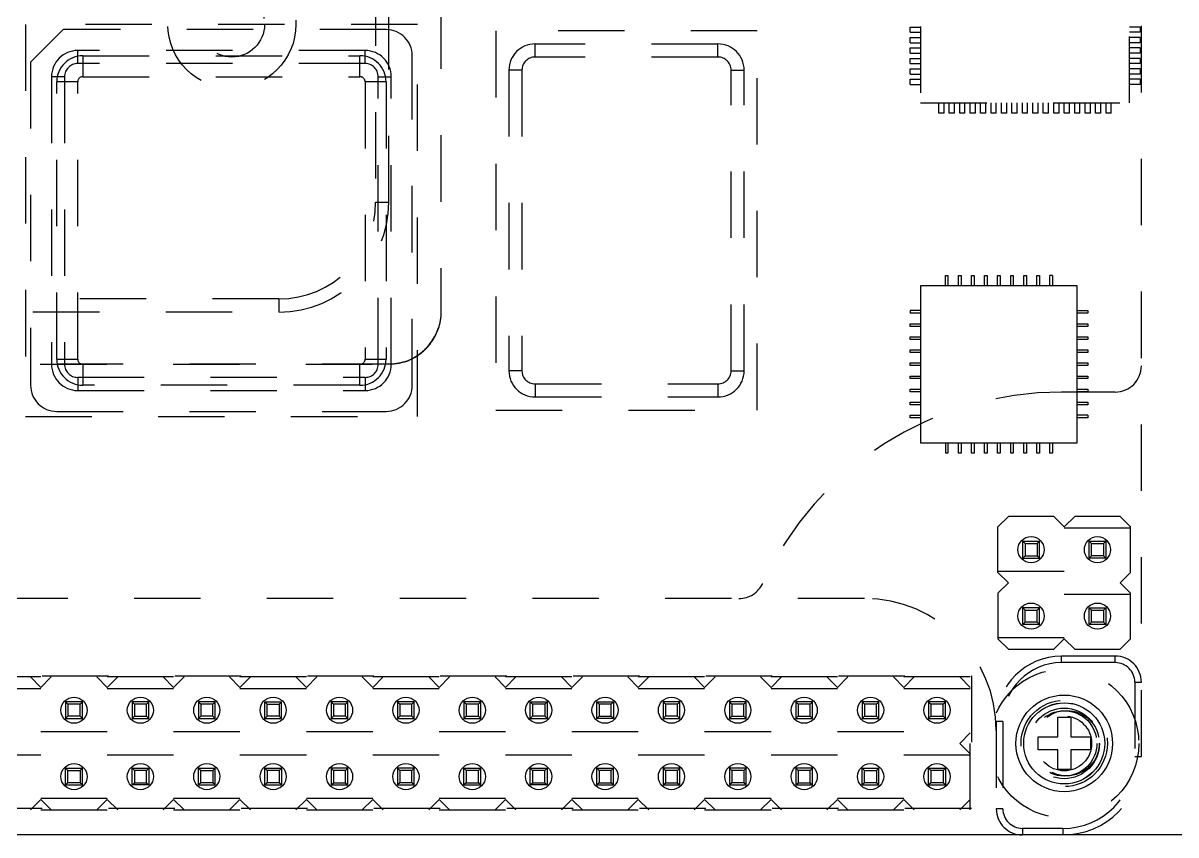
# Model space of a CAD drawing. Header units: inches. Extents: x 0 to 8.3, y 0 to 11.7.
# Drawn here: x 3.633 to 5.369, y 2.571 to 3.794 of the extents above; entities that cross this region are included whole.
import ezdxf

# ---------------------------------------------------------------- set-up
doc = ezdxf.new("R2010")
doc.units = ezdxf.units.IN
doc.header["$LTSCALE"] = 0.762205
doc.header["$MEASUREMENT"] = 0
doc.linetypes.add('HIDDEN', pattern=[0.2, 0.1, -0.1])
doc.layers.get('0').update_dxf_attribs({"linetype": 'CONTINUOUS'})
for name, color, linetype in [('02___PRT_ALL_AXES', 7, 'CONTINUOUS'), ('03___PRT_ALL_CURVES', 7, 'CONTINUOUS'), ('03__ASM_ALL_CURVES', 7, 'CONTINUOUS'), ('DEFAULT_2', 8, 'HIDDEN')]:
    doc.layers.add(name, color=color, linetype=linetype)

msp = doc.modelspace()

# ---------------------------------------------------------------- linework, layer by layer
at = {"color": 6, "linetype": 'CONTINUOUS'}
for p, q in [((5.0221, 3.4138), (5.026, 3.4138)), ((5.0221, 3.3981), (5.0221, 3.4138)), ((5.026, 3.4138), (5.026, 3.3981)), ((5.0418, 3.4138), (5.0457, 3.4138)), ((5.0418, 3.3981), (5.0418, 3.4138)), ((5.0457, 3.4138), (5.0457, 3.3981)), ((5.0615, 3.4138), (5.0654, 3.4138)), ((5.0615, 3.3981), (5.0615, 3.4138)), ((5.0654, 3.4138), (5.0654, 3.3981)), ((5.0812, 3.4138), (5.0851, 3.4138)), ((5.0812, 3.3981), (5.0812, 3.4138)), ((5.0851, 3.4138), (5.0851, 3.3981)), ((5.1008, 3.4138), (5.1048, 3.4138)), ((5.1008, 3.3981), (5.1008, 3.4138)), ((5.1048, 3.4138), (5.1048, 3.3981)), ((5.1205, 3.4138), (5.1245, 3.4138)), ((5.1205, 3.3981), (5.1205, 3.4138)), ((5.1245, 3.4138), (5.1245, 3.3981)), ((5.1402, 3.4138), (5.1441, 3.4138)), ((5.1402, 3.3981), (5.1402, 3.4138)), ((5.1441, 3.4138), (5.1441, 3.3981)), ((5.1599, 3.4138), (5.1638, 3.4138)), ((5.1599, 3.3981), (5.1599, 3.4138)), ((5.1638, 3.4138), (5.1638, 3.3981)), ((5.1835, 3.4138), (5.1796, 3.4138)), ((5.1796, 3.3981), (5.1796, 3.4138)), ((5.1835, 3.4138), (5.1835, 3.3981)), ((5.2209, 3.3981), (4.9847, 3.3981)), ((4.9847, 3.3981), (4.9847, 3.1618)), ((5.2209, 3.1618), (5.2209, 3.3981)), ((4.9847, 3.3607), (4.969, 3.3607)), ((4.969, 3.3607), (4.969, 3.3567)), ((4.9847, 3.3567), (4.969, 3.3567)), ((5.2209, 3.3607), (5.2367, 3.3607)), ((5.2367, 3.3567), (5.2209, 3.3567)), ((5.2367, 3.3607), (5.2367, 3.3567)), ((4.969, 3.341), (4.9847, 3.341)), ((4.969, 3.337), (4.969, 3.341)), ((4.9847, 3.337), (4.969, 3.337)), ((5.2209, 3.341), (5.2367, 3.341)), ((5.2367, 3.337), (5.2209, 3.337)), ((5.2367, 3.341), (5.2367, 3.337)), ((4.969, 3.3213), (4.9847, 3.3213)), ((4.969, 3.3173), (4.969, 3.3213)), ((4.9847, 3.3173), (4.969, 3.3173)), ((5.2209, 3.3213), (5.2367, 3.3213)), ((5.2367, 3.3173), (5.2209, 3.3173)), ((5.2367, 3.3213), (5.2367, 3.3173)), ((4.969, 3.3016), (4.9847, 3.3016)), ((4.969, 3.2977), (4.969, 3.3016)), ((5.2209, 3.3016), (5.2367, 3.3016)), ((5.2367, 3.3016), (5.2367, 3.2977)), ((4.9847, 3.2977), (4.969, 3.2977)), ((5.2367, 3.2977), (5.2209, 3.2977)), ((4.969, 3.2819), (4.9847, 3.2819)), ((4.969, 3.278), (4.969, 3.2819)), ((4.9847, 3.278), (4.969, 3.278)), ((5.2209, 3.2819), (5.2367, 3.2819)), ((5.2367, 3.278), (5.2209, 3.278)), ((5.2367, 3.2819), (5.2367, 3.278)), ((4.969, 3.2622), (4.9847, 3.2622)), ((4.969, 3.2583), (4.969, 3.2622)), ((4.9847, 3.2583), (4.969, 3.2583)), ((5.2209, 3.2622), (5.2367, 3.2622)), ((5.2367, 3.2583), (5.2209, 3.2583)), ((5.2367, 3.2622), (5.2367, 3.2583)), ((4.969, 3.2425), (4.9847, 3.2425)), ((4.969, 3.2386), (4.969, 3.2425)), ((4.9847, 3.2386), (4.969, 3.2386)), ((5.2209, 3.2425), (5.2367, 3.2425)), ((5.2367, 3.2386), (5.2209, 3.2386)), ((5.2367, 3.2425), (5.2367, 3.2386)), ((4.969, 3.2229), (4.9847, 3.2229)), ((4.969, 3.2189), (4.969, 3.2229)), ((4.9847, 3.2189), (4.969, 3.2189)), ((5.2209, 3.2229), (5.2367, 3.2229)), ((5.2367, 3.2189), (5.2209, 3.2189)), ((5.2367, 3.2229), (5.2367, 3.2189)), ((4.969, 3.2032), (4.9847, 3.2032)), ((4.969, 3.1992), (4.969, 3.2032)), ((4.9847, 3.1992), (4.969, 3.1992)), ((5.2367, 3.2032), (5.2209, 3.2032)), ((5.2367, 3.1992), (5.2209, 3.1992)), ((5.2367, 3.2032), (5.2367, 3.1992)), ((4.9847, 3.1618), (5.2209, 3.1618)), ((5.0221, 3.1618), (5.0221, 3.1461)), ((5.026, 3.1618), (5.026, 3.1461)), ((5.0418, 3.1461), (5.0418, 3.1618)), ((5.0457, 3.1618), (5.0457, 3.1461)), ((5.0615, 3.1461), (5.0615, 3.1618)), ((5.0654, 3.1618), (5.0654, 3.1461)), ((5.0812, 3.1461), (5.0812, 3.1618)), ((5.0851, 3.1618), (5.0851, 3.1461)), ((5.1008, 3.1461), (5.1008, 3.1618)), ((5.1048, 3.1618), (5.1048, 3.1461)), ((5.1205, 3.1461), (5.1205, 3.1618)), ((5.1245, 3.1618), (5.1245, 3.1461)), ((5.1402, 3.1461), (5.1402, 3.1618)), ((5.1441, 3.1618), (5.1441, 3.1461)), ((5.1599, 3.1461), (5.1599, 3.1618)), ((5.1638, 3.1618), (5.1638, 3.1461)), ((5.1796, 3.1461), (5.1796, 3.1618)), ((5.1835, 3.1618), (5.1835, 3.1461)), ((5.026, 3.1461), (5.0221, 3.1461)), ((5.0457, 3.1461), (5.0418, 3.1461)), ((5.0654, 3.1461), (5.0615, 3.1461)), ((5.0851, 3.1461), (5.0812, 3.1461)), ((5.1048, 3.1461), (5.1008, 3.1461)), ((5.1245, 3.1461), (5.1205, 3.1461)), ((5.1441, 3.1461), (5.1402, 3.1461)), ((5.1638, 3.1461), (5.1599, 3.1461)), ((5.1835, 3.1461), (5.1796, 3.1461))]:
    msp.add_line(p, q, dxfattribs=at)
at = {"color": 7, "linetype": 'CONTINUOUS'}
for p, q in [((5.1386, 3.0134), (5.1638, 3.0134)), ((5.1386, 3.0134), (5.1421, 3.0099)), ((5.1386, 2.9882), (5.1386, 3.0134)), ((5.1421, 3.0099), (5.1604, 3.0099)), ((5.1421, 3.0099), (5.1421, 2.9917)), ((5.1638, 3.0134), (5.1604, 3.0099)), ((5.1604, 3.0099), (5.1604, 2.9917)), ((5.1638, 2.9882), (5.1638, 3.0134)), ((5.2386, 3.0134), (5.2638, 3.0134)), ((5.2421, 3.0099), (5.2386, 3.0134)), ((5.2386, 2.9882), (5.2386, 3.0134)), ((5.2421, 3.0099), (5.2604, 3.0099)), ((5.2421, 2.9917), (5.2421, 3.0099)), ((5.2604, 3.0099), (5.2638, 3.0134)), ((5.2604, 3.0099), (5.2604, 2.9917)), ((5.2638, 3.0134), (5.2638, 2.9882)), ((5.1421, 2.9917), (5.1386, 2.9882)), ((5.1386, 2.9882), (5.1638, 2.9882)), ((5.1421, 2.9917), (5.1604, 2.9917)), ((5.1604, 2.9917), (5.1638, 2.9882)), ((5.2386, 2.9882), (5.2421, 2.9917)), ((5.2638, 2.9882), (5.2386, 2.9882)), ((5.2604, 2.9917), (5.2421, 2.9917)), ((5.2604, 2.9917), (5.2638, 2.9882)), ((5.1638, 2.9134), (5.1386, 2.9134)), ((5.1421, 2.9099), (5.1386, 2.9134)), ((5.1386, 2.8882), (5.1386, 2.9134)), ((5.1421, 2.9099), (5.1604, 2.9099)), ((5.1421, 2.8917), (5.1421, 2.9099)), ((5.1604, 2.9099), (5.1638, 2.9134)), ((5.1604, 2.8917), (5.1604, 2.9099)), ((5.1638, 2.8882), (5.1638, 2.9134)), ((5.2386, 2.9134), (5.2638, 2.9134)), ((5.2421, 2.9099), (5.2386, 2.9134)), ((5.2386, 2.8882), (5.2386, 2.9134)), ((5.2421, 2.9099), (5.2604, 2.9099)), ((5.2421, 2.8917), (5.2421, 2.9099)), ((5.2604, 2.9099), (5.2638, 2.9134)), ((5.2604, 2.9099), (5.2604, 2.8917)), ((5.2638, 2.9134), (5.2638, 2.8882)), ((5.1386, 2.8882), (5.1421, 2.8917)), ((5.1638, 2.8882), (5.1386, 2.8882)), ((5.1604, 2.8917), (5.1421, 2.8917)), ((5.1638, 2.8882), (5.1604, 2.8917)), ((5.2386, 2.8882), (5.2421, 2.8917)), ((5.2638, 2.8882), (5.2386, 2.8882)), ((5.2604, 2.8917), (5.2421, 2.8917)), ((5.2604, 2.8917), (5.2638, 2.8882)), ((3.7221, 2.7717), (3.6969, 2.7717)), ((3.7004, 2.7682), (3.6969, 2.7717)), ((3.6969, 2.7717), (3.6969, 2.7465)), ((3.7186, 2.7682), (3.7004, 2.7682)), ((3.7004, 2.7682), (3.7004, 2.7499)), ((3.7186, 2.7682), (3.7221, 2.7717)), ((3.7186, 2.7499), (3.7186, 2.7682)), ((3.7221, 2.7465), (3.7221, 2.7717)), ((3.8221, 2.7717), (3.7969, 2.7717)), ((3.8004, 2.7682), (3.7969, 2.7717)), ((3.7969, 2.7717), (3.7969, 2.7465)), ((3.8186, 2.7682), (3.8004, 2.7682)), ((3.8004, 2.7682), (3.8004, 2.7499)), ((3.8186, 2.7682), (3.8221, 2.7717)), ((3.8186, 2.7499), (3.8186, 2.7682)), ((3.8221, 2.7465), (3.8221, 2.7717)), ((3.9221, 2.7717), (3.8969, 2.7717)), ((3.9004, 2.7682), (3.8969, 2.7717)), ((3.8969, 2.7717), (3.8969, 2.7465)), ((3.9186, 2.7682), (3.9004, 2.7682)), ((3.9004, 2.7682), (3.9004, 2.7499)), ((3.9186, 2.7682), (3.9221, 2.7717)), ((3.9186, 2.7499), (3.9186, 2.7682)), ((3.9221, 2.7465), (3.9221, 2.7717)), ((3.9969, 2.7717), (4.0221, 2.7717)), ((3.9969, 2.7717), (4.0004, 2.7682)), ((3.9969, 2.7465), (3.9969, 2.7717)), ((4.0004, 2.7682), (4.0186, 2.7682)), ((4.0004, 2.7499), (4.0004, 2.7682)), ((4.0221, 2.7717), (4.0186, 2.7682)), ((4.0186, 2.7682), (4.0186, 2.7499)), ((4.0221, 2.7465), (4.0221, 2.7717)), ((4.1221, 2.7717), (4.0969, 2.7717)), ((4.1004, 2.7682), (4.0969, 2.7717)), ((4.0969, 2.7717), (4.0969, 2.7465)), ((4.1186, 2.7682), (4.1004, 2.7682)), ((4.1004, 2.7682), (4.1004, 2.7499)), ((4.1186, 2.7682), (4.1221, 2.7717)), ((4.1186, 2.7499), (4.1186, 2.7682)), ((4.1221, 2.7465), (4.1221, 2.7717)), ((4.2221, 2.7717), (4.1969, 2.7717)), ((4.2004, 2.7682), (4.1969, 2.7717)), ((4.1969, 2.7717), (4.1969, 2.7465)), ((4.2186, 2.7682), (4.2004, 2.7682)), ((4.2004, 2.7682), (4.2004, 2.7499)), ((4.2186, 2.7682), (4.2221, 2.7717)), ((4.2186, 2.7499), (4.2186, 2.7682)), ((4.2221, 2.7465), (4.2221, 2.7717)), ((4.3221, 2.7717), (4.2969, 2.7717)), ((4.3004, 2.7682), (4.2969, 2.7717)), ((4.2969, 2.7717), (4.2969, 2.7465)), ((4.3186, 2.7682), (4.3004, 2.7682)), ((4.3004, 2.7682), (4.3004, 2.7499)), ((4.3186, 2.7682), (4.3221, 2.7717)), ((4.3186, 2.7499), (4.3186, 2.7682)), ((4.3221, 2.7465), (4.3221, 2.7717)), ((4.3969, 2.7717), (4.4221, 2.7717)), ((4.4004, 2.7682), (4.3969, 2.7717)), ((4.3969, 2.7465), (4.3969, 2.7717)), ((4.4186, 2.7682), (4.4004, 2.7682)), ((4.4004, 2.7682), (4.4004, 2.7499)), ((4.4221, 2.7717), (4.4186, 2.7682)), ((4.4186, 2.7682), (4.4186, 2.7499)), ((4.4221, 2.7717), (4.4221, 2.7465)), ((4.4969, 2.7717), (4.5221, 2.7717)), ((4.5004, 2.7682), (4.4969, 2.7717)), ((4.4969, 2.7465), (4.4969, 2.7717)), ((4.5186, 2.7682), (4.5004, 2.7682)), ((4.5004, 2.7682), (4.5004, 2.7499)), ((4.5186, 2.7682), (4.5221, 2.7717)), ((4.5186, 2.7499), (4.5186, 2.7682)), ((4.5221, 2.7717), (4.5221, 2.7465)), ((4.6221, 2.7717), (4.5969, 2.7717)), ((4.6004, 2.7682), (4.5969, 2.7717)), ((4.5969, 2.7717), (4.5969, 2.7465)), ((4.6186, 2.7682), (4.6004, 2.7682)), ((4.6004, 2.7682), (4.6004, 2.7499)), ((4.6186, 2.7682), (4.6221, 2.7717)), ((4.6186, 2.7499), (4.6186, 2.7682)), ((4.6221, 2.7465), (4.6221, 2.7717)), ((4.7221, 2.7717), (4.6969, 2.7717)), ((4.6969, 2.7717), (4.7004, 2.7682)), ((4.6969, 2.7717), (4.6969, 2.7465)), ((4.7186, 2.7682), (4.7004, 2.7682)), ((4.7004, 2.7682), (4.7004, 2.7499)), ((4.7221, 2.7717), (4.7186, 2.7682)), ((4.7186, 2.7499), (4.7186, 2.7682)), ((4.7221, 2.7465), (4.7221, 2.7717)), ((4.8221, 2.7717), (4.7969, 2.7717)), ((4.7969, 2.7717), (4.8004, 2.7682)), ((4.7969, 2.7717), (4.7969, 2.7465)), ((4.8186, 2.7682), (4.8004, 2.7682)), ((4.8004, 2.7682), (4.8004, 2.7499)), ((4.8221, 2.7717), (4.8186, 2.7682)), ((4.8186, 2.7499), (4.8186, 2.7682)), ((4.8221, 2.7465), (4.8221, 2.7717)), ((4.9221, 2.7717), (4.8969, 2.7717)), ((4.9004, 2.7682), (4.8969, 2.7717)), ((4.8969, 2.7717), (4.8969, 2.7465)), ((4.9186, 2.7682), (4.9004, 2.7682)), ((4.9004, 2.7682), (4.9004, 2.7499)), ((4.9186, 2.7682), (4.9221, 2.7717)), ((4.9186, 2.7499), (4.9186, 2.7682)), ((4.9221, 2.7465), (4.9221, 2.7717)), ((5.0221, 2.7717), (4.9969, 2.7717)), ((5.0004, 2.7682), (4.9969, 2.7717)), ((4.9969, 2.7717), (4.9969, 2.7465)), ((5.0186, 2.7682), (5.0004, 2.7682)), ((5.0004, 2.7682), (5.0004, 2.7499)), ((5.0186, 2.7682), (5.0221, 2.7717)), ((5.0186, 2.7499), (5.0186, 2.7682)), ((5.0221, 2.7465), (5.0221, 2.7717)), ((3.7004, 2.7499), (3.6969, 2.7465)), ((3.6969, 2.7465), (3.7221, 2.7465)), ((3.7186, 2.7499), (3.7004, 2.7499)), ((3.7221, 2.7465), (3.7186, 2.7499)), ((3.7969, 2.7465), (3.8004, 2.7499)), ((3.7969, 2.7465), (3.8221, 2.7465)), ((3.8004, 2.7499), (3.8186, 2.7499)), ((3.8186, 2.7499), (3.8221, 2.7465)), ((3.9004, 2.7499), (3.8969, 2.7465)), ((3.8969, 2.7465), (3.9221, 2.7465)), ((3.9186, 2.7499), (3.9004, 2.7499)), ((3.9221, 2.7465), (3.9186, 2.7499)), ((4.0004, 2.7499), (3.9969, 2.7465)), ((3.9969, 2.7465), (4.0221, 2.7465)), ((4.0186, 2.7499), (4.0004, 2.7499)), ((4.0221, 2.7465), (4.0186, 2.7499)), ((4.1004, 2.7499), (4.0969, 2.7465)), ((4.0969, 2.7465), (4.1221, 2.7465)), ((4.1186, 2.7499), (4.1004, 2.7499)), ((4.1221, 2.7465), (4.1186, 2.7499)), ((4.2004, 2.7499), (4.1969, 2.7465)), ((4.1969, 2.7465), (4.2221, 2.7465)), ((4.2186, 2.7499), (4.2004, 2.7499)), ((4.2221, 2.7465), (4.2186, 2.7499)), ((4.2969, 2.7465), (4.3004, 2.7499)), ((4.2969, 2.7465), (4.3221, 2.7465)), ((4.3004, 2.7499), (4.3186, 2.7499)), ((4.3186, 2.7499), (4.3221, 2.7465)), ((4.4004, 2.7499), (4.3969, 2.7465)), ((4.3969, 2.7465), (4.4221, 2.7465)), ((4.4186, 2.7499), (4.4004, 2.7499)), ((4.4221, 2.7465), (4.4186, 2.7499)), ((4.4969, 2.7465), (4.5004, 2.7499)), ((4.5221, 2.7465), (4.4969, 2.7465)), ((4.5004, 2.7499), (4.5186, 2.7499)), ((4.5186, 2.7499), (4.5221, 2.7465)), ((4.6004, 2.7499), (4.5969, 2.7465)), ((4.5969, 2.7465), (4.6221, 2.7465)), ((4.6186, 2.7499), (4.6004, 2.7499)), ((4.6221, 2.7465), (4.6186, 2.7499)), ((4.7004, 2.7499), (4.6969, 2.7465)), ((4.6969, 2.7465), (4.7221, 2.7465)), ((4.7004, 2.7499), (4.7186, 2.7499)), ((4.7221, 2.7465), (4.7186, 2.7499)), ((4.8004, 2.7499), (4.7969, 2.7465)), ((4.7969, 2.7465), (4.8221, 2.7465)), ((4.8004, 2.7499), (4.8186, 2.7499)), ((4.8221, 2.7465), (4.8186, 2.7499)), ((4.8969, 2.7465), (4.9004, 2.7499)), ((4.8969, 2.7465), (4.9221, 2.7465)), ((4.9004, 2.7499), (4.9186, 2.7499)), ((4.9186, 2.7499), (4.9221, 2.7465)), ((4.9969, 2.7465), (5.0004, 2.7499)), ((4.9969, 2.7465), (5.0221, 2.7465)), ((5.0004, 2.7499), (5.0186, 2.7499)), ((5.0186, 2.7499), (5.0221, 2.7465)), ((5.1914, 2.7484), (5.2111, 2.7484)), ((5.1914, 2.7189), (5.1914, 2.7484)), ((5.2111, 2.7484), (5.2111, 2.7189)), ((5.1619, 2.7189), (5.1914, 2.7189)), ((5.1619, 2.6992), (5.1619, 2.7189)), ((5.2111, 2.7189), (5.2406, 2.7189)), ((5.2406, 2.7189), (5.2406, 2.6992)), ((5.1914, 2.6992), (5.1619, 2.6992)), ((5.1914, 2.6697), (5.1914, 2.6992)), ((5.2406, 2.6992), (5.2111, 2.6992)), ((5.2111, 2.6992), (5.2111, 2.6697)), ((3.6969, 2.6717), (3.7221, 2.6717)), ((3.6969, 2.6717), (3.7004, 2.6682)), ((3.6969, 2.6465), (3.6969, 2.6717)), ((3.7004, 2.6682), (3.7186, 2.6682)), ((3.7004, 2.6499), (3.7004, 2.6682)), ((3.7221, 2.6717), (3.7186, 2.6682)), ((3.7186, 2.6682), (3.7186, 2.6499)), ((3.7221, 2.6465), (3.7221, 2.6717)), ((3.7969, 2.6717), (3.8221, 2.6717)), ((3.8004, 2.6682), (3.7969, 2.6717)), ((3.7969, 2.6465), (3.7969, 2.6717)), ((3.8186, 2.6682), (3.8004, 2.6682)), ((3.8004, 2.6682), (3.8004, 2.6499)), ((3.8186, 2.6682), (3.8221, 2.6717)), ((3.8186, 2.6499), (3.8186, 2.6682)), ((3.8221, 2.6717), (3.8221, 2.6465)), ((3.8969, 2.6717), (3.9221, 2.6717)), ((3.8969, 2.6717), (3.9004, 2.6682)), ((3.8969, 2.6465), (3.8969, 2.6717)), ((3.9004, 2.6682), (3.9186, 2.6682)), ((3.9004, 2.6499), (3.9004, 2.6682)), ((3.9221, 2.6717), (3.9186, 2.6682)), ((3.9186, 2.6682), (3.9186, 2.6499)), ((3.9221, 2.6465), (3.9221, 2.6717)), ((3.9969, 2.6717), (4.0221, 2.6717)), ((4.0004, 2.6682), (3.9969, 2.6717)), ((3.9969, 2.6465), (3.9969, 2.6717)), ((4.0186, 2.6682), (4.0004, 2.6682)), ((4.0004, 2.6682), (4.0004, 2.6499)), ((4.0221, 2.6717), (4.0186, 2.6682)), ((4.0186, 2.6682), (4.0186, 2.6499)), ((4.0221, 2.6717), (4.0221, 2.6465)), ((4.1221, 2.6717), (4.0969, 2.6717)), ((4.1004, 2.6682), (4.0969, 2.6717)), ((4.0969, 2.6717), (4.0969, 2.6465)), ((4.1186, 2.6682), (4.1004, 2.6682)), ((4.1004, 2.6682), (4.1004, 2.6499)), ((4.1186, 2.6682), (4.1221, 2.6717)), ((4.1186, 2.6499), (4.1186, 2.6682)), ((4.1221, 2.6465), (4.1221, 2.6717)), ((4.2221, 2.6717), (4.1969, 2.6717)), ((4.2004, 2.6682), (4.1969, 2.6717)), ((4.1969, 2.6717), (4.1969, 2.6465)), ((4.2186, 2.6682), (4.2004, 2.6682)), ((4.2004, 2.6682), (4.2004, 2.6499)), ((4.2186, 2.6682), (4.2221, 2.6717)), ((4.2186, 2.6499), (4.2186, 2.6682)), ((4.2221, 2.6465), (4.2221, 2.6717)), ((4.2969, 2.6717), (4.3221, 2.6717)), ((4.2969, 2.6717), (4.3004, 2.6682)), ((4.2969, 2.6465), (4.2969, 2.6717)), ((4.3186, 2.6682), (4.3004, 2.6682)), ((4.3004, 2.6682), (4.3004, 2.6499)), ((4.3221, 2.6717), (4.3186, 2.6682)), ((4.3186, 2.6499), (4.3186, 2.6682)), ((4.3221, 2.6465), (4.3221, 2.6717)), ((4.3969, 2.6717), (4.4221, 2.6717)), ((4.4004, 2.6682), (4.3969, 2.6717)), ((4.3969, 2.6465), (4.3969, 2.6717)), ((4.4186, 2.6682), (4.4004, 2.6682)), ((4.4004, 2.6682), (4.4004, 2.6499)), ((4.4186, 2.6682), (4.4221, 2.6717)), ((4.4186, 2.6499), (4.4186, 2.6682)), ((4.4221, 2.6717), (4.4221, 2.6465)), ((4.4969, 2.6717), (4.5221, 2.6717)), ((4.4969, 2.6717), (4.5004, 2.6682)), ((4.4969, 2.6465), (4.4969, 2.6717)), ((4.5186, 2.6682), (4.5004, 2.6682)), ((4.5004, 2.6682), (4.5004, 2.6499)), ((4.5221, 2.6717), (4.5186, 2.6682)), ((4.5186, 2.6499), (4.5186, 2.6682)), ((4.5221, 2.6465), (4.5221, 2.6717)), ((4.6221, 2.6717), (4.5969, 2.6717)), ((4.6004, 2.6682), (4.5969, 2.6717)), ((4.5969, 2.6717), (4.5969, 2.6465)), ((4.6186, 2.6682), (4.6004, 2.6682)), ((4.6004, 2.6682), (4.6004, 2.6499)), ((4.6186, 2.6682), (4.6221, 2.6717)), ((4.6186, 2.6499), (4.6186, 2.6682)), ((4.6221, 2.6465), (4.6221, 2.6717)), ((4.7221, 2.6717), (4.6969, 2.6717)), ((4.7004, 2.6682), (4.6969, 2.6717)), ((4.6969, 2.6717), (4.6969, 2.6465)), ((4.7186, 2.6682), (4.7004, 2.6682)), ((4.7004, 2.6682), (4.7004, 2.6499)), ((4.7221, 2.6717), (4.7186, 2.6682)), ((4.7186, 2.6682), (4.7186, 2.6499)), ((4.7221, 2.6465), (4.7221, 2.6717)), ((4.8221, 2.6717), (4.7969, 2.6717)), ((4.8004, 2.6682), (4.7969, 2.6717)), ((4.7969, 2.6717), (4.7969, 2.6465)), ((4.8186, 2.6682), (4.8004, 2.6682)), ((4.8004, 2.6682), (4.8004, 2.6499)), ((4.8186, 2.6682), (4.8221, 2.6717)), ((4.8186, 2.6499), (4.8186, 2.6682)), ((4.8221, 2.6465), (4.8221, 2.6717)), ((4.8969, 2.6717), (4.9221, 2.6717)), ((4.8969, 2.6717), (4.9004, 2.6682)), ((4.8969, 2.6465), (4.8969, 2.6717)), ((4.9004, 2.6682), (4.9186, 2.6682)), ((4.9004, 2.6499), (4.9004, 2.6682)), ((4.9221, 2.6717), (4.9186, 2.6682)), ((4.9186, 2.6682), (4.9186, 2.6499)), ((4.9221, 2.6465), (4.9221, 2.6717)), ((4.9969, 2.6717), (5.0221, 2.6717)), ((5.0004, 2.6682), (4.9969, 2.6717)), ((4.9969, 2.6465), (4.9969, 2.6717)), ((5.0186, 2.6682), (5.0004, 2.6682)), ((5.0004, 2.6682), (5.0004, 2.6499)), ((5.0221, 2.6717), (5.0186, 2.6682)), ((5.0186, 2.6682), (5.0186, 2.6499)), ((5.0221, 2.6717), (5.0221, 2.6465)), ((5.2111, 2.6697), (5.1914, 2.6697)), ((3.7004, 2.6499), (3.6969, 2.6465)), ((3.6969, 2.6465), (3.7221, 2.6465)), ((3.7186, 2.6499), (3.7004, 2.6499)), ((3.7221, 2.6465), (3.7186, 2.6499)), ((3.7969, 2.6465), (3.8004, 2.6499)), ((3.8221, 2.6465), (3.7969, 2.6465)), ((3.8004, 2.6499), (3.8186, 2.6499)), ((3.8186, 2.6499), (3.8221, 2.6465)), ((3.9004, 2.6499), (3.8969, 2.6465)), ((3.8969, 2.6465), (3.9221, 2.6465)), ((3.9186, 2.6499), (3.9004, 2.6499)), ((3.9221, 2.6465), (3.9186, 2.6499)), ((4.0004, 2.6499), (3.9969, 2.6465)), ((3.9969, 2.6465), (4.0221, 2.6465)), ((4.0186, 2.6499), (4.0004, 2.6499)), ((4.0221, 2.6465), (4.0186, 2.6499)), ((4.0969, 2.6465), (4.1004, 2.6499)), ((4.0969, 2.6465), (4.1221, 2.6465)), ((4.1004, 2.6499), (4.1186, 2.6499)), ((4.1186, 2.6499), (4.1221, 2.6465)), ((4.2004, 2.6499), (4.1969, 2.6465)), ((4.1969, 2.6465), (4.2221, 2.6465)), ((4.2186, 2.6499), (4.2004, 2.6499)), ((4.2221, 2.6465), (4.2186, 2.6499)), ((4.3004, 2.6499), (4.2969, 2.6465)), ((4.2969, 2.6465), (4.3221, 2.6465)), ((4.3004, 2.6499), (4.3186, 2.6499)), ((4.3221, 2.6465), (4.3186, 2.6499)), ((4.3969, 2.6465), (4.4004, 2.6499)), ((4.4221, 2.6465), (4.3969, 2.6465)), ((4.4004, 2.6499), (4.4186, 2.6499)), ((4.4186, 2.6499), (4.4221, 2.6465)), ((4.5004, 2.6499), (4.4969, 2.6465)), ((4.4969, 2.6465), (4.5221, 2.6465)), ((4.5004, 2.6499), (4.5186, 2.6499)), ((4.5221, 2.6465), (4.5186, 2.6499)), ((4.5969, 2.6465), (4.6004, 2.6499)), ((4.5969, 2.6465), (4.6221, 2.6465)), ((4.6004, 2.6499), (4.6186, 2.6499)), ((4.6186, 2.6499), (4.6221, 2.6465)), ((4.7004, 2.6499), (4.6969, 2.6465)), ((4.6969, 2.6465), (4.7221, 2.6465)), ((4.7186, 2.6499), (4.7004, 2.6499)), ((4.7221, 2.6465), (4.7186, 2.6499)), ((4.7969, 2.6465), (4.8004, 2.6499)), ((4.7969, 2.6465), (4.8221, 2.6465)), ((4.8004, 2.6499), (4.8186, 2.6499)), ((4.8186, 2.6499), (4.8221, 2.6465)), ((4.9004, 2.6499), (4.8969, 2.6465)), ((4.8969, 2.6465), (4.9221, 2.6465)), ((4.9186, 2.6499), (4.9004, 2.6499)), ((4.9221, 2.6465), (4.9186, 2.6499)), ((5.0004, 2.6499), (4.9969, 2.6465)), ((4.9969, 2.6465), (5.0221, 2.6465)), ((5.0186, 2.6499), (5.0004, 2.6499)), ((5.0221, 2.6465), (5.0186, 2.6499)), ((6.0083, 2.5713), (2.8981, 2.5713))]:
    msp.add_line(p, q, dxfattribs=at)
for centre, radius in [((5.1512, 3.0008), 0.0197), ((5.2512, 3.0008), 0.0197), ((5.1512, 2.9008), 0.0197), ((5.2512, 2.9008), 0.0197), ((5.2012, 2.7091), 0.0728), ((3.7095, 2.7591), 0.0197), ((3.8095, 2.7591), 0.0197), ((3.9095, 2.7591), 0.0197), ((4.0095, 2.7591), 0.0197), ((4.1095, 2.7591), 0.0197), ((4.2095, 2.7591), 0.0197), ((4.3095, 2.7591), 0.0197), ((4.4095, 2.7591), 0.0197), ((4.5095, 2.7591), 0.0197), ((4.6095, 2.7591), 0.0197), ((4.7095, 2.7591), 0.0197), ((4.8095, 2.7591), 0.0197), ((4.9095, 2.7591), 0.0197), ((5.0095, 2.7591), 0.0197), ((5.2012, 2.7091), 0.0611), ((3.7095, 2.6591), 0.0197), ((3.8095, 2.6591), 0.0197), ((3.9095, 2.6591), 0.0197), ((4.0095, 2.6591), 0.0197), ((4.1095, 2.6591), 0.0197), ((4.2095, 2.6591), 0.0197), ((4.3095, 2.6591), 0.0197), ((4.4095, 2.6591), 0.0197), ((4.5095, 2.6591), 0.0197), ((4.6095, 2.6591), 0.0197), ((4.7095, 2.6591), 0.0197), ((4.8095, 2.6591), 0.0197), ((4.9095, 2.6591), 0.0197), ((5.0095, 2.6591), 0.0197)]:
    msp.add_circle(centre, radius, dxfattribs=at)
at = {"layer": '02___PRT_ALL_AXES', "color": 8, "linetype": 'HIDDEN'}
for centre, radius in [((3.9473, 3.7918), 0.0492), ((5.2012, 2.7091), 0.0531), ((5.2012, 2.7091), 0.0492)]:
    msp.add_circle(centre, radius, dxfattribs=at)
at = {"layer": '03___PRT_ALL_CURVES', "color": 8, "linetype": 'HIDDEN'}
for p, q in [((4.2623, 4.2248), (4.2623, 3.3587)), ((4.1835, 3.2799), (2.8587, 3.2799)), ((3.0613, 2.8109), (5.0613, 2.8109)), ((5.0613, 2.8109), (5.0613, 2.6109)), ((5.0613, 2.6109), (3.0613, 2.6109))]:
    msp.add_line(p, q, dxfattribs=at)
msp.add_circle((5.2048, 2.7094), 0.0492, dxfattribs=at)
for centre, radius, start, end in [((4.184, 3.3584), 0.0782, 323.9325, 342.0675), ((4.1831, 3.3591), 0.0793, 306.061, 323.939), ((4.1838, 3.3582), 0.0782, 287.9325, 306.0675)]:
    msp.add_arc(centre, radius, start, end, dxfattribs=at)
for points in [[(4.2623, 3.3587), (4.2622, 3.3505), (4.2609, 3.3422), (4.2584, 3.3344)], [(4.2079, 3.2838), (4.2, 3.2813), (4.1917, 3.28), (4.1835, 3.2799)]]:
    msp.add_open_spline(points, degree=3, dxfattribs=at)
at = {"layer": '03__ASM_ALL_CURVES', "color": 8, "linetype": 'HIDDEN'}
msp.add_line((6.0083, 2.5713), (2.8981, 2.5713), dxfattribs=at)
at = {"layer": 'DEFAULT_2', "color": 8, "linetype": 'HIDDEN'}
for p, q in [((5.3174, 2.6894), (5.3174, 4.6579)), ((4.2623, 4.2248), (4.2623, 3.3587)), ((4.1638, 4.0595), (4.1638, 3.524)), ((4.1835, 3.524), (4.1835, 4.0595)), ((4.9847, 3.9886), (4.9847, 3.6736)), ((5.2997, 3.6736), (5.2997, 3.9886)), ((4.2268, 3.7918), (3.6363, 3.7918)), ((3.6363, 3.7918), (3.6363, 3.2012)), ((4.2268, 3.2012), (4.2268, 3.7918)), ((4.969, 3.7878), (4.9847, 3.7878)), ((4.969, 3.7799), (4.969, 3.7878)), ((5.3154, 3.7878), (5.2997, 3.7878)), ((5.3154, 3.7878), (5.3154, 3.7799)), ((3.693, 3.7839), (3.6441, 3.735)), ((4.1796, 3.7839), (3.693, 3.7839)), ((4.7386, 3.7819), (4.3449, 3.7819)), ((4.3449, 3.7819), (4.3449, 3.211)), ((4.7386, 3.211), (4.7386, 3.7819)), ((4.969, 3.7799), (4.9847, 3.7799)), ((4.969, 3.7721), (4.9847, 3.7721)), ((4.969, 3.7642), (4.969, 3.7721)), ((5.3154, 3.7799), (5.2997, 3.7799)), ((5.3154, 3.7721), (5.2997, 3.7721)), ((5.3154, 3.7721), (5.3154, 3.7642)), ((4.1481, 3.7524), (3.715, 3.7524)), ((3.715, 3.7327), (3.715, 3.7524)), ((4.1481, 3.7327), (4.1481, 3.7524)), ((4.6796, 3.7622), (4.404, 3.7622)), ((4.404, 3.7425), (4.404, 3.7622)), ((4.6796, 3.7425), (4.6796, 3.7622)), ((4.969, 3.7642), (4.9847, 3.7642)), ((4.969, 3.7563), (4.9847, 3.7563)), ((4.969, 3.7484), (4.969, 3.7563)), ((5.3154, 3.7642), (5.2997, 3.7642)), ((5.3154, 3.7563), (5.2997, 3.7563)), ((5.3154, 3.7563), (5.3154, 3.7484)), ((3.6441, 3.735), (3.6441, 3.2484)), ((3.7229, 3.7445), (4.1402, 3.7445)), ((3.7229, 3.7445), (3.7229, 3.713)), ((4.1402, 3.713), (4.1402, 3.7445)), ((4.219, 3.2484), (4.219, 3.7445)), ((4.6796, 3.7425), (4.404, 3.7425)), ((4.969, 3.7484), (4.9847, 3.7484)), ((4.969, 3.7406), (4.9847, 3.7406)), ((4.969, 3.7327), (4.969, 3.7406)), ((5.3154, 3.7484), (5.2997, 3.7484)), ((5.3154, 3.7406), (5.2997, 3.7406)), ((5.3154, 3.7406), (5.3154, 3.7327)), ((4.1481, 3.7327), (3.715, 3.7327)), ((4.3843, 3.7229), (4.3646, 3.7229)), ((4.3646, 3.7229), (4.3646, 3.2701)), ((4.3843, 3.7229), (4.3843, 3.2701)), ((4.6993, 3.7229), (4.719, 3.7229)), ((4.6993, 3.2701), (4.6993, 3.7229)), ((4.719, 3.2701), (4.719, 3.7229)), ((4.969, 3.7327), (4.9847, 3.7327)), ((4.969, 3.7248), (4.9847, 3.7248)), ((4.969, 3.717), (4.969, 3.7248)), ((4.969, 3.717), (4.9847, 3.717)), ((5.3154, 3.7327), (5.2997, 3.7327)), ((5.3154, 3.7248), (5.2997, 3.7248)), ((5.3154, 3.717), (5.2997, 3.717)), ((5.3154, 3.7248), (5.3154, 3.717)), ((3.6953, 3.713), (3.6756, 3.713)), ((3.6756, 3.713), (3.6756, 3.2799)), ((3.715, 3.7051), (3.6835, 3.7051)), ((3.6835, 3.2878), (3.6835, 3.7051)), ((3.6953, 3.713), (3.6953, 3.2799)), ((3.715, 3.2878), (3.715, 3.7051)), ((3.7229, 3.713), (4.1402, 3.713)), ((4.1796, 3.7051), (4.1481, 3.7051)), ((4.1481, 3.7051), (4.1481, 3.2878)), ((4.1678, 3.713), (4.1875, 3.713)), ((4.1678, 3.2799), (4.1678, 3.713)), ((4.1796, 3.7051), (4.1796, 3.2878)), ((4.1875, 3.2799), (4.1875, 3.713)), ((4.969, 3.7091), (4.9847, 3.7091)), ((4.969, 3.7012), (4.969, 3.7091)), ((4.969, 3.7012), (4.9847, 3.7012)), ((5.3154, 3.7091), (5.2997, 3.7091)), ((5.3154, 3.7012), (5.2997, 3.7012)), ((5.3154, 3.7091), (5.3154, 3.7012)), ((4.9847, 3.6736), (5.2997, 3.6736)), ((5.0123, 3.6579), (5.0123, 3.6736)), ((5.0201, 3.6579), (5.0201, 3.6736)), ((5.028, 3.6579), (5.028, 3.6736)), ((5.0359, 3.6579), (5.0359, 3.6736)), ((5.0438, 3.6579), (5.0438, 3.6736)), ((5.0516, 3.6579), (5.0516, 3.6736)), ((5.0595, 3.6579), (5.0595, 3.6736)), ((5.0674, 3.6579), (5.0674, 3.6736)), ((5.0753, 3.6579), (5.0753, 3.6736)), ((5.0831, 3.6579), (5.0831, 3.6736)), ((5.091, 3.6579), (5.091, 3.6736)), ((5.0989, 3.6579), (5.0989, 3.6736)), ((5.1067, 3.6579), (5.1067, 3.6736)), ((5.1146, 3.6579), (5.1146, 3.6736)), ((5.1225, 3.6579), (5.1225, 3.6736)), ((5.1304, 3.6579), (5.1304, 3.6736)), ((5.1382, 3.6579), (5.1382, 3.6736)), ((5.1461, 3.6579), (5.1461, 3.6736)), ((5.154, 3.6579), (5.154, 3.6736)), ((5.1619, 3.6579), (5.1619, 3.6736)), ((5.1697, 3.6579), (5.1697, 3.6736)), ((5.1776, 3.6579), (5.1776, 3.6736)), ((5.1855, 3.6579), (5.1855, 3.6736)), ((5.1934, 3.6579), (5.1934, 3.6736)), ((5.2012, 3.6579), (5.2012, 3.6736)), ((5.2091, 3.6579), (5.2091, 3.6736)), ((5.217, 3.6579), (5.217, 3.6736)), ((5.2249, 3.6579), (5.2249, 3.6736)), ((5.2327, 3.6579), (5.2327, 3.6736)), ((5.2406, 3.6579), (5.2406, 3.6736)), ((5.2485, 3.6579), (5.2485, 3.6736)), ((5.2564, 3.6579), (5.2564, 3.6736)), ((5.2642, 3.6579), (5.2642, 3.6736)), ((5.2721, 3.6579), (5.2721, 3.6736)), ((5.0201, 3.6579), (5.0123, 3.6579)), ((5.0359, 3.6579), (5.028, 3.6579)), ((5.0516, 3.6579), (5.0438, 3.6579)), ((5.0674, 3.6579), (5.0595, 3.6579)), ((5.0831, 3.6579), (5.0753, 3.6579)), ((5.0989, 3.6579), (5.091, 3.6579)), ((5.1146, 3.6579), (5.1067, 3.6579)), ((5.1304, 3.6579), (5.1225, 3.6579)), ((5.1461, 3.6579), (5.1382, 3.6579)), ((5.1619, 3.6579), (5.154, 3.6579)), ((5.1776, 3.6579), (5.1697, 3.6579)), ((5.1934, 3.6579), (5.1855, 3.6579)), ((5.2091, 3.6579), (5.2012, 3.6579)), ((5.2249, 3.6579), (5.217, 3.6579)), ((5.2406, 3.6579), (5.2327, 3.6579)), ((5.2564, 3.6579), (5.2485, 3.6579)), ((5.2721, 3.6579), (5.2642, 3.6579)), ((4.1638, 3.524), (4.1835, 3.524)), ((4.0182, 3.3784), (3.2406, 3.3784)), ((4.0182, 3.3784), (4.0182, 3.3587)), ((3.0477, 3.3587), (4.0182, 3.3587)), ((3.6835, 3.2878), (3.715, 3.2878)), ((4.1481, 3.2878), (4.1796, 3.2878)), ((2.8587, 3.2799), (4.1875, 3.2799)), ((3.7229, 3.2799), (3.7229, 3.2484)), ((4.1402, 3.2484), (4.1402, 3.2799)), ((4.3843, 3.2701), (4.3646, 3.2701)), ((4.6993, 3.2701), (4.719, 3.2701)), ((3.715, 3.2603), (4.1481, 3.2603)), ((3.715, 3.2603), (3.715, 3.2406)), ((4.1402, 3.2484), (3.7229, 3.2484)), ((4.1481, 3.2603), (4.1481, 3.2406)), ((4.404, 3.2504), (4.6796, 3.2504)), ((4.404, 3.2504), (4.404, 3.2307)), ((4.6796, 3.2504), (4.6796, 3.2307)), ((3.715, 3.2406), (4.1481, 3.2406)), ((4.404, 3.2307), (4.6796, 3.2307)), ((5.278, 3.2382), (5.1973, 3.2382)), ((3.6363, 3.2012), (4.2268, 3.2012)), ((3.6835, 3.2091), (4.1796, 3.2091)), ((4.3449, 3.211), (4.7386, 3.211)), ((5.117, 3.0508), (5.1012, 3.0351)), ((5.1855, 3.0508), (5.117, 3.0508)), ((5.2012, 3.0351), (5.1855, 3.0508)), ((5.217, 3.0508), (5.2012, 3.0351)), ((5.2855, 3.0508), (5.217, 3.0508)), ((5.3012, 3.0351), (5.2855, 3.0508)), ((5.1012, 2.9666), (5.1012, 3.0351)), ((5.3012, 3.0331), (5.1012, 3.0331)), ((5.3012, 2.9666), (5.3012, 3.0351)), ((5.1012, 2.9685), (5.3012, 2.9685)), ((5.1012, 2.9666), (5.117, 2.9508)), ((5.2855, 2.9508), (5.3012, 2.9666)), ((5.117, 2.9508), (5.1012, 2.9351)), ((5.3012, 2.9351), (5.2855, 2.9508)), ((4.9001, 2.9272), (3.219, 2.9272)), ((5.1012, 2.9351), (5.1012, 2.8666)), ((5.3012, 2.9331), (5.1012, 2.9331)), ((5.3012, 2.8666), (5.3012, 2.9351)), ((5.1012, 2.8685), (5.3012, 2.8685)), ((5.1012, 2.8666), (5.117, 2.8508)), ((5.1855, 2.8508), (5.2012, 2.8666)), ((5.2012, 2.8666), (5.217, 2.8508)), ((5.2855, 2.8508), (5.3012, 2.8666)), ((5.117, 2.8508), (5.1855, 2.8508)), ((5.217, 2.8508), (5.2855, 2.8508)), ((5.278, 2.8406), (5.1973, 2.8406)), ((5.1973, 2.8307), (5.1973, 2.8406)), ((5.278, 2.8307), (5.278, 2.8406)), ((5.278, 2.8307), (5.1973, 2.8307)), ((5.0595, 2.8091), (3.0595, 2.8091)), ((3.6595, 2.7933), (3.6438, 2.8091)), ((3.6753, 2.8091), (3.6595, 2.7933)), ((3.7595, 2.7933), (3.7438, 2.8091)), ((3.7753, 2.8091), (3.7595, 2.7933)), ((3.8595, 2.7933), (3.8438, 2.8091)), ((3.8753, 2.8091), (3.8595, 2.7933)), ((3.9595, 2.7933), (3.9438, 2.8091)), ((3.9753, 2.8091), (3.9595, 2.7933)), ((4.0595, 2.7933), (4.0438, 2.8091)), ((4.0753, 2.8091), (4.0595, 2.7933)), ((4.1595, 2.7933), (4.1438, 2.8091)), ((4.1753, 2.8091), (4.1595, 2.7933)), ((4.2595, 2.7933), (4.2438, 2.8091)), ((4.2753, 2.8091), (4.2595, 2.7933)), ((4.3595, 2.7933), (4.3438, 2.8091)), ((4.3753, 2.8091), (4.3595, 2.7933)), ((4.4595, 2.7933), (4.4438, 2.8091)), ((4.4753, 2.8091), (4.4595, 2.7933)), ((4.5595, 2.7933), (4.5438, 2.8091)), ((4.5753, 2.8091), (4.5595, 2.7933)), ((4.6595, 2.7933), (4.6438, 2.8091)), ((4.6753, 2.8091), (4.6595, 2.7933)), ((4.7595, 2.7933), (4.7438, 2.8091)), ((4.7753, 2.8091), (4.7595, 2.7933)), ((4.8595, 2.7933), (4.8438, 2.8091)), ((4.8753, 2.8091), (4.8595, 2.7933)), ((4.9595, 2.7933), (4.9438, 2.8091)), ((4.9753, 2.8091), (4.9595, 2.7933)), ((5.0595, 2.7933), (5.0438, 2.8091)), ((5.0595, 2.6091), (5.0595, 2.8091)), ((5.3075, 2.8012), (5.3174, 2.8012)), ((5.3075, 2.8012), (5.3075, 2.6894)), ((5.0595, 2.7914), (3.0595, 2.7914)), ((3.0595, 2.7268), (5.0595, 2.7268)), ((5.1087, 2.7421), (5.0989, 2.7421)), ((5.0989, 2.7421), (5.0989, 2.6107)), ((5.1087, 2.7421), (5.1087, 2.6107)), ((5.0438, 2.7091), (5.0595, 2.7248)), ((5.0595, 2.6933), (5.0438, 2.7091)), ((5.0595, 2.6914), (3.0595, 2.6914)), ((5.3075, 2.6894), (5.3174, 2.6894)), ((3.0595, 2.6268), (5.0595, 2.6268)), ((3.6438, 2.6091), (3.6595, 2.6248)), ((3.6595, 2.6248), (3.6753, 2.6091)), ((3.7438, 2.6091), (3.7595, 2.6248)), ((3.7595, 2.6248), (3.7753, 2.6091)), ((3.8438, 2.6091), (3.8595, 2.6248)), ((3.8595, 2.6248), (3.8753, 2.6091)), ((3.9438, 2.6091), (3.9595, 2.6248)), ((3.9595, 2.6248), (3.9753, 2.6091)), ((4.0438, 2.6091), (4.0595, 2.6248)), ((4.0595, 2.6248), (4.0753, 2.6091)), ((4.1438, 2.6091), (4.1595, 2.6248)), ((4.1595, 2.6248), (4.1753, 2.6091)), ((4.2438, 2.6091), (4.2595, 2.6248)), ((4.2595, 2.6248), (4.2753, 2.6091)), ((4.3438, 2.6091), (4.3595, 2.6248)), ((4.3595, 2.6248), (4.3753, 2.6091)), ((4.4438, 2.6091), (4.4595, 2.6248)), ((4.4595, 2.6248), (4.4753, 2.6091)), ((4.5438, 2.6091), (4.5595, 2.6248)), ((4.5595, 2.6248), (4.5753, 2.6091)), ((4.6438, 2.6091), (4.6595, 2.6248)), ((4.6595, 2.6248), (4.6753, 2.6091)), ((4.7438, 2.6091), (4.7595, 2.6248)), ((4.7595, 2.6248), (4.7753, 2.6091)), ((4.8438, 2.6091), (4.8595, 2.6248)), ((4.8595, 2.6248), (4.8753, 2.6091)), ((4.9438, 2.6091), (4.9595, 2.6248)), ((4.9595, 2.6248), (4.9753, 2.6091)), ((5.0438, 2.6091), (5.0595, 2.6248)), ((3.0595, 2.6091), (5.0595, 2.6091)), ((5.1087, 2.6107), (5.0989, 2.6107)), ((5.1993, 2.5811), (5.1382, 2.5811)), ((5.1382, 2.5811), (5.1382, 2.5713)), ((5.1993, 2.5811), (5.1993, 2.5713))]:
    msp.add_line(p, q, dxfattribs=at)
for centre, radius in [((3.9473, 3.7918), 0.0965), ((5.2012, 2.7091), 0.1122), ((5.2012, 2.7091), 0.065), ((5.2012, 2.7091), 0.061), ((5.2012, 2.7091), 0.0531), ((5.2012, 2.7091), 0.0413)]:
    msp.add_circle(centre, radius, dxfattribs=at)
for centre, radius, start, end in [((4.1796, 3.7445), 0.0394, 0, 90), ((3.715, 3.713), 0.0394, 90, 180), ((4.1481, 3.713), 0.0394, 0, 90), ((4.404, 3.7229), 0.0394, 90, 180), ((4.6796, 3.7229), 0.0394, 0, 90), ((3.7229, 3.7051), 0.0394, 90, 180), ((4.1402, 3.7051), 0.0394, 0, 90), ((4.404, 3.7229), 0.0197, 90, 180), ((4.6796, 3.7229), 0.0197, 0, 90), ((3.715, 3.713), 0.0197, 90, 180), ((4.1481, 3.713), 0.0197, 0, 90), ((3.7229, 3.7051), 0.00787, 90, 180), ((4.1402, 3.7051), 0.00787, 0, 90), ((4.0182, 3.524), 0.1654, 270, 360), ((4.0182, 3.524), 0.1457, 270, 360), ((4.1835, 3.3587), 0.0787, 270, 360), ((3.7229, 3.2878), 0.0394, 180, 270), ((3.7229, 3.2878), 0.00787, 180, 270), ((4.1402, 3.2878), 0.0394, 270, 360), ((4.1402, 3.2878), 0.00787, 270, 360), ((3.715, 3.2799), 0.0394, 180, 270), ((3.715, 3.2799), 0.0197, 180, 270), ((4.1481, 3.2799), 0.0394, 270, 360), ((4.1481, 3.2799), 0.0197, 270, 360), ((4.404, 3.2701), 0.0394, 180, 270), ((4.404, 3.2701), 0.0197, 180, 270), ((4.6796, 3.2701), 0.0394, 270, 360), ((4.6796, 3.2701), 0.0197, 270, 360), ((5.278, 3.2776), 0.0394, 270, 360), ((3.6835, 3.2484), 0.0394, 180, 270), ((4.1796, 3.2484), 0.0394, 270, 360), ((5.1973, 2.7421), 0.4961, 90, 155.2211), ((4.7112, 2.9666), 0.0394, 270, 335.2211), ((4.9001, 2.7284), 0.1988, 0, 90), ((5.1973, 2.7421), 0.0984, 90, 180), ((5.278, 2.8012), 0.0394, 0, 90), ((5.1973, 2.7421), 0.0886, 90, 180), ((5.278, 2.8012), 0.0295, 0, 90), ((5.1993, 2.6894), 0.1181, 270, 360), ((5.1993, 2.6894), 0.1083, 270, 360), ((5.1382, 2.6107), 0.0394, 180, 270), ((5.1382, 2.6107), 0.0295, 180, 270)]:
    msp.add_arc(centre, radius, start, end, dxfattribs=at)

doc.saveas('drawing.dxf')
